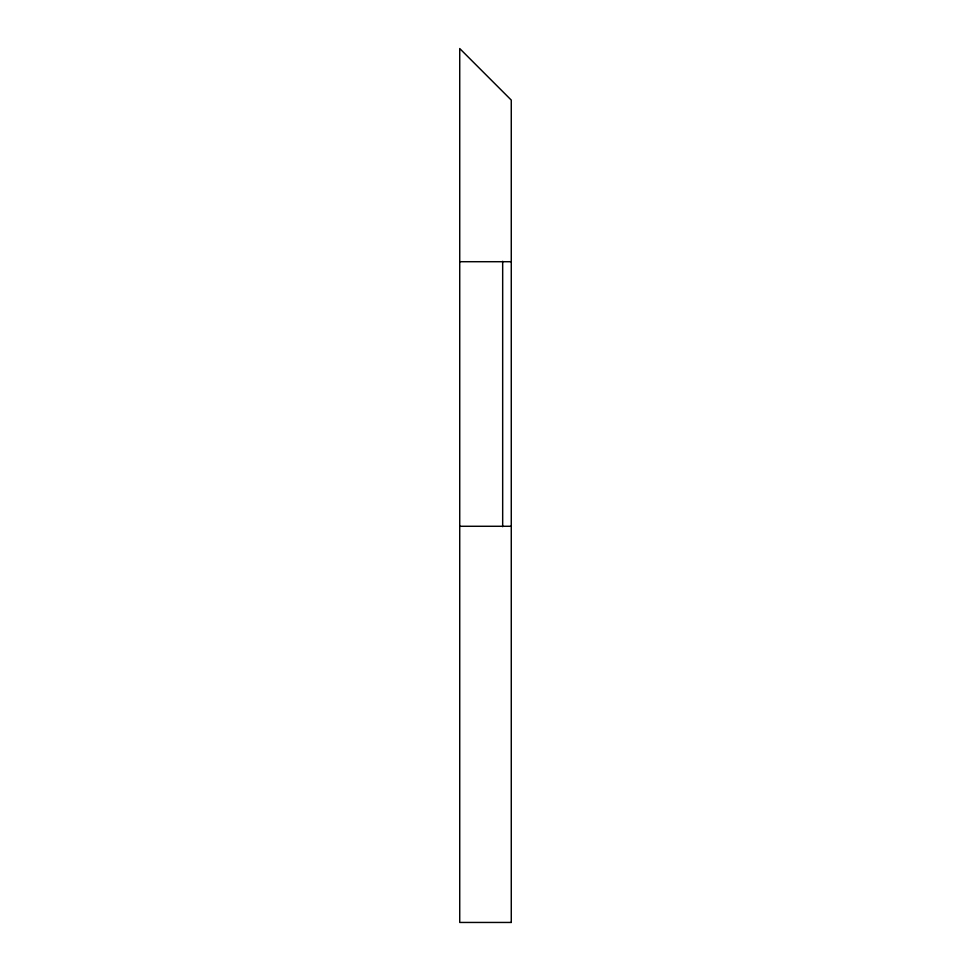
<?xml version="1.0" encoding="UTF-8"?>
<svg xmlns="http://www.w3.org/2000/svg" width="971" height="971" viewBox="0 0 971 971"><rect width="100%" height="100%" fill="white"/><g stroke="black" fill="none" stroke-linecap="round" stroke-linejoin="round"><path stroke-width="1.46" d="M459.732 261.709L511.268 261.709M459.732 526.282L511.268 526.282M502.675 261.32L502.675 526.683M511.268 922.45L459.732 922.45L459.732 48.55L511.268 100.086L511.268 922.45"/></g></svg>
